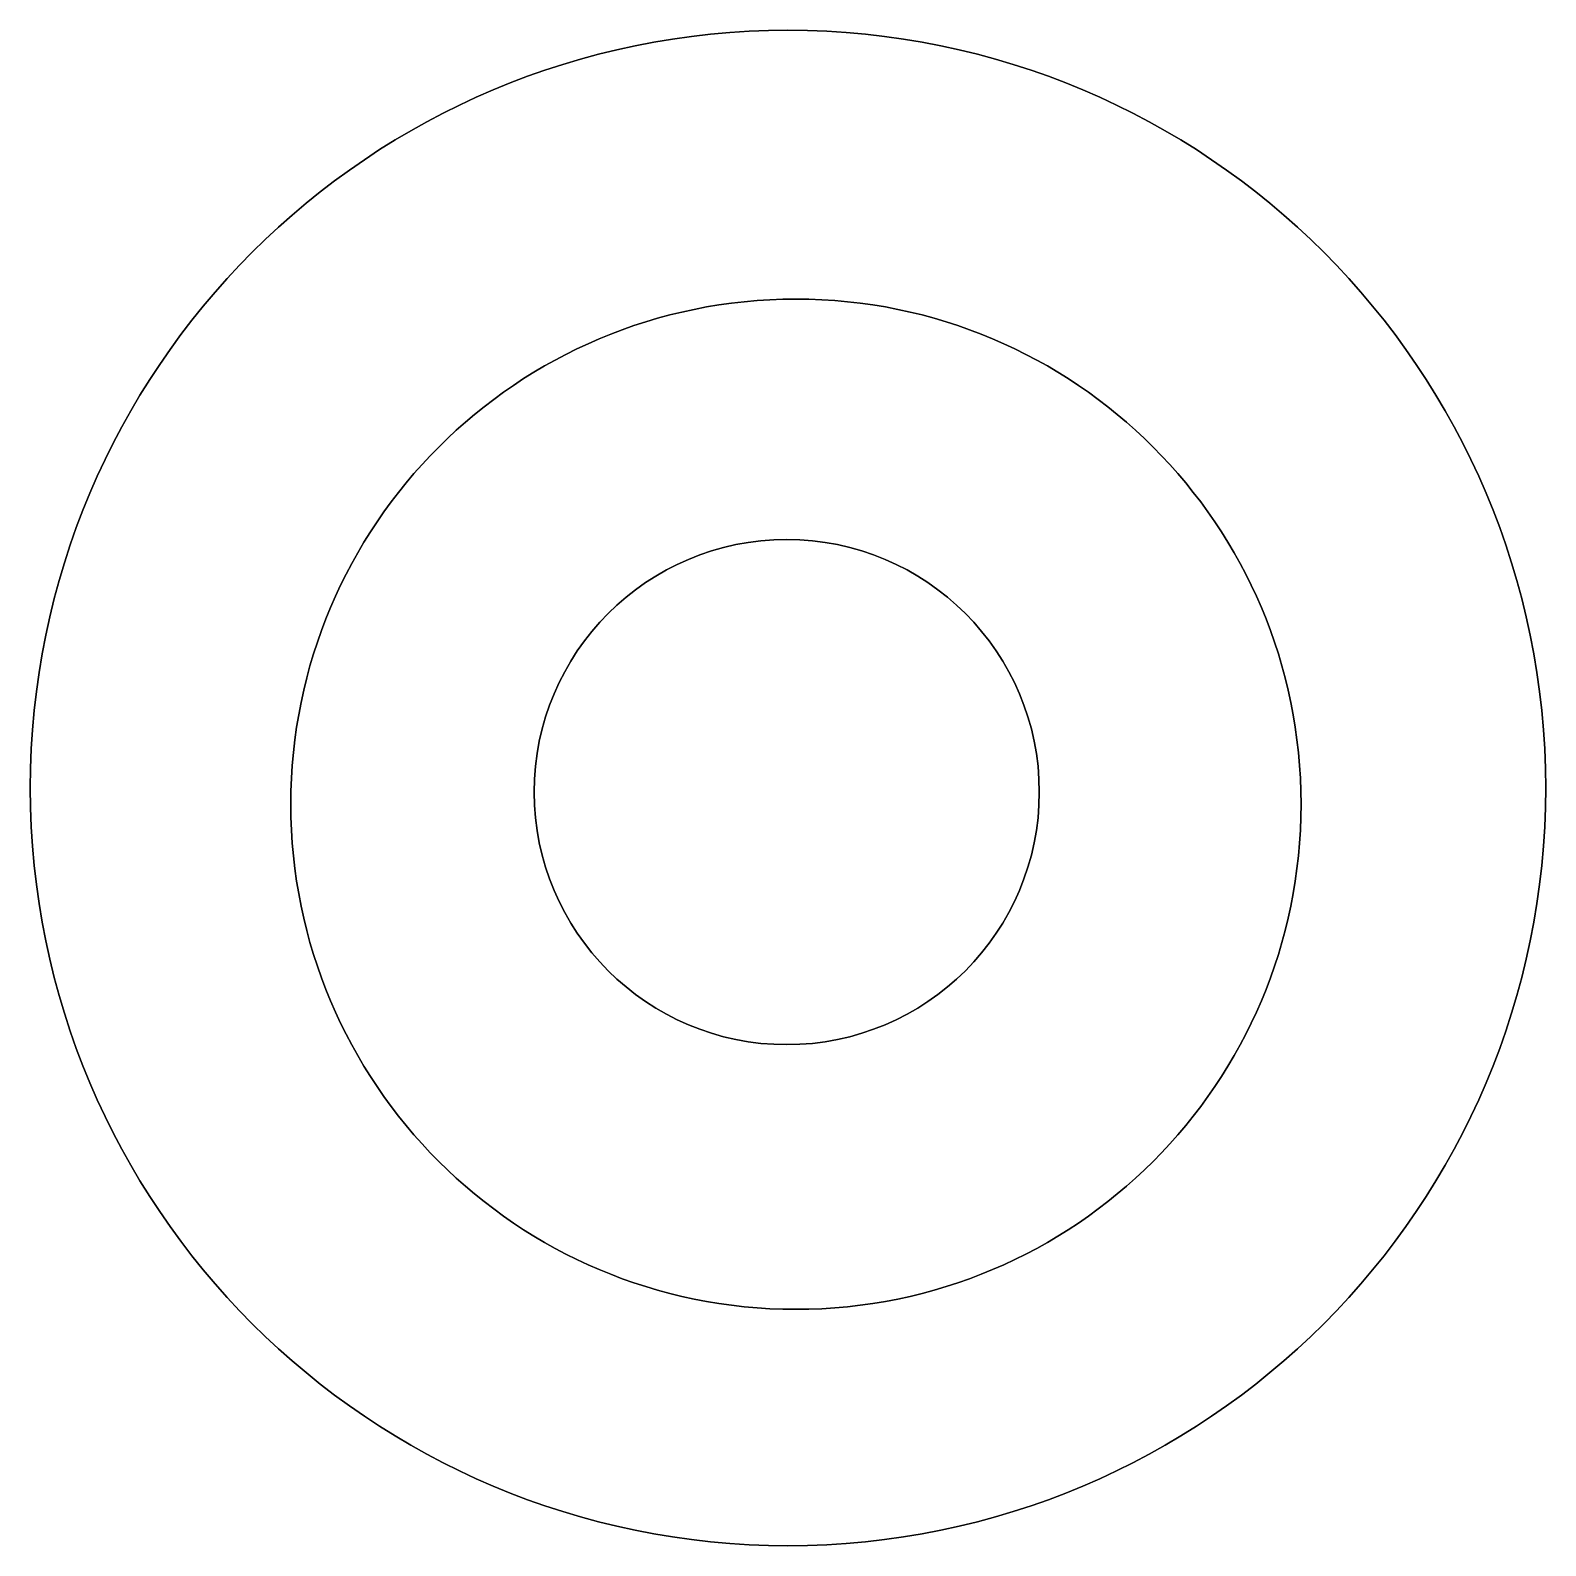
# Model space of a CAD drawing. Extents: x 3369.3 to 3429.3, y 4139.9 to 4199.9.
import ezdxf

# ---------------------------------------------------------------- set-up
doc = ezdxf.new("R2010")
doc.units = 0
doc.layers.get('0').update_dxf_attribs({"color": 6, "linetype": 'CONTINUOUS'})

# ---------------------------------------------------------------- blocks, each defined once
blk = doc.blocks.new('*U6')
at = {"extrusion": (0, 0, -1)}
blk.add_circle((-3399.66, 4169.261), 20, dxfattribs=at)
blk.add_circle((3399.66, 4169.261, 3), 20)
blk = doc.blocks.new('*U7')
at = {"extrusion": (0, 0, -1)}
blk.add_circle((-3399.66, 4169.261), 20, dxfattribs=at)
blk = doc.blocks.new('*U8')
blk.add_circle((3399.66, 4169.261, 3), 20)
blk = doc.blocks.new('*U9')
at = {"extrusion": (0, 0, -1)}
blk.add_circle((-3399.297, 4169.741, -3), 10, dxfattribs=at)
blk.add_circle((3399.297, 4169.741, 23), 10)
blk = doc.blocks.new('*U10')
at = {"extrusion": (0, 0, -1)}
blk.add_circle((-3399.297, 4169.741, -3), 10, dxfattribs=at)
blk = doc.blocks.new('*U11')
blk.add_circle((3399.297, 4169.741, 23), 10)
blk = doc.blocks.new('*U12')
at = {"extrusion": (0, 0, -1)}
blk.add_circle((-3399.346, 4169.903, -23), 30, dxfattribs=at)
blk.add_circle((3399.346, 4169.903, 26), 30)
blk = doc.blocks.new('*U13')
at = {"extrusion": (0, 0, -1)}
blk.add_circle((-3399.346, 4169.903, -23), 30, dxfattribs=at)
blk = doc.blocks.new('*U14')
blk.add_circle((3399.346, 4169.903, 26), 30)

msp = doc.modelspace()

# ---------------------------------------------------------------- block references
at = {"color": 7}
for name in ['*U12', '*U13', '*U14', '*U6', '*U7', '*U8', '*U9', '*U10', '*U11']:
    msp.add_blockref(name, (0, 0), dxfattribs=at)

doc.saveas('drawing.dxf')
